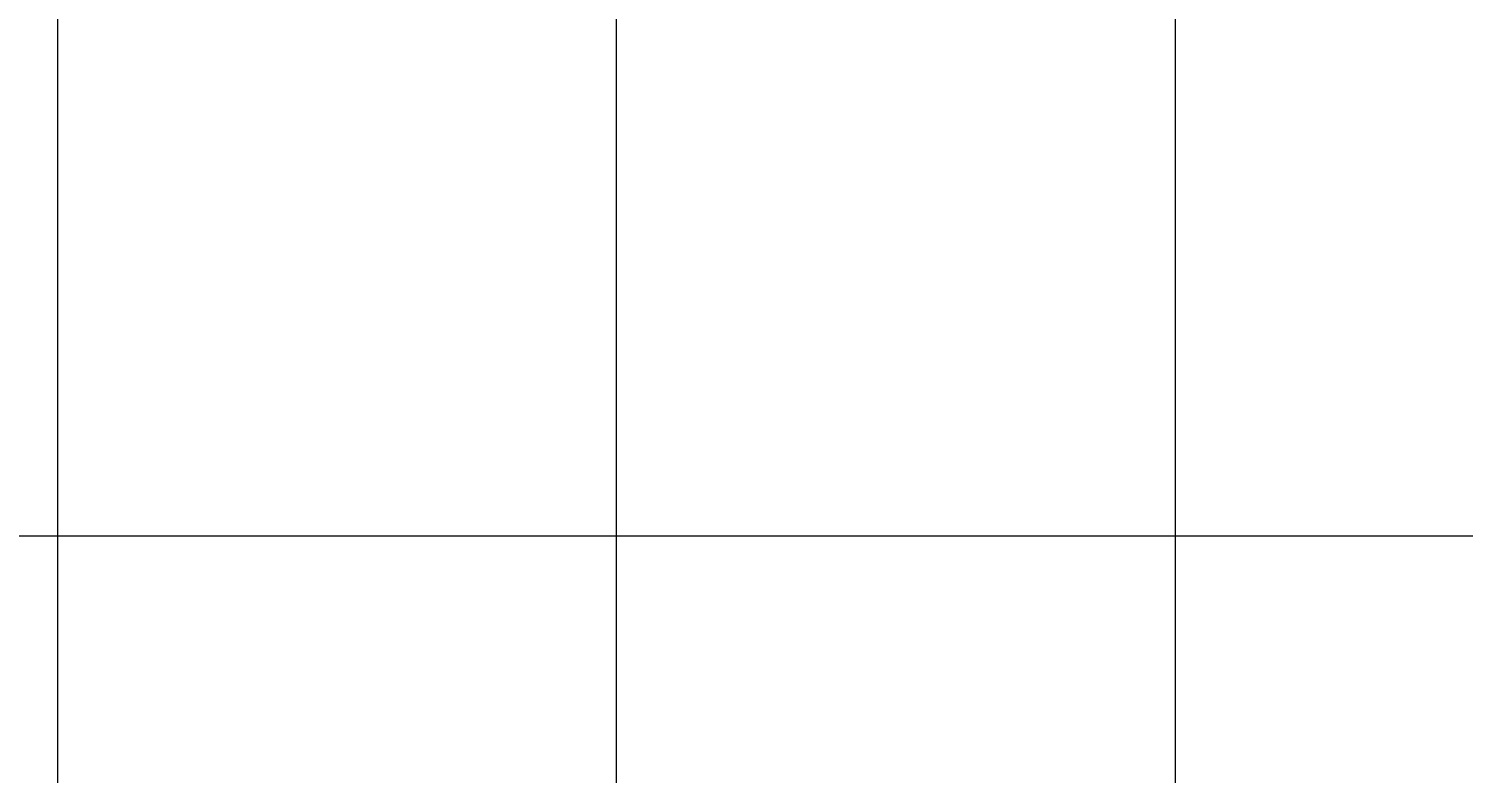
# Model space of a CAD drawing. Header units: millimetres. Extents: x 684983 to 685377, y 990360 to 990509.
# Drawn here: x 685053.91 to 685059.05, y 990449.19 to 990451.86 of the extents above; entities that cross this region are included whole.
import ezdxf

# ---------------------------------------------------------------- set-up
doc = ezdxf.new("R2010")
doc.units = ezdxf.units.MM
doc.header["$PDMODE"] = 35
doc.header["$PDSIZE"] = 0.2
doc.layers.add('dim', color=7, linetype='Continuous')
doc.layers.add('grid', color=8, linetype='Continuous', lineweight=9)
doc.styles.add('DIM', font='ARIALN.TTF', dxfattribs={"width": 0.8, "height": 1})
doc.dimstyles.get("Standard").update_dxf_attribs({"dimtxt": 1, "dimasz": 0.18, "dimexe": 0.18, "dimexo": 0.0625, "dimgap": 0.09, "dimtad": 0, "dimrnd": 0.05, "dimzin": 0, "dimdsep": 46, "dimtxsty": 'DIM', "dimcen": 0.09, "dimse1": 1, "dimse2": 1, "dimsd1": 1, "dimsd2": 1, "dimadec": 0, "dimazin": 0, "dimtfac": 1, "dimtix": 1, "dimtofl": 0, "dimtmove": 2, "dimatfit": 3, "dimfxl": 0, "dimtolj": 1, "dimtzin": 0, "dimarcsym": 0})

# ---------------------------------------------------------------- blocks, each defined once
blk = doc.blocks.new('*D28')
at = {"layer": 'Defpoints', "color": 0, "transparency": 16777216}
for p in [(685041.126, 990451.441), (685056.383, 990448.8322), (685056.142, 990447.83)]:
    blk.add_point(p, dxfattribs=at)
at = {"layer": 'dim', "color": 0, "transparency": 16777216, "insert": (685048.875, 990450.6377), "char_height": 1, "attachment_point": 5, "rotation": 346.4784, "style": 'DIM'}
blk.add_mtext('\\A1;15.45', dxfattribs=at)

msp = doc.modelspace()

# ---------------------------------------------------------------- linework, layer by layer
at = {"layer": 'grid'}
for p, q in [((685054.0136, 990509.1548), (685054.0136, 990370.8996)), ((685056.0136, 990509.1548), (685056.0136, 990370.8996)), ((685058.0136, 990509.1548), (685058.0136, 990370.8996)), ((685085.1957, 990450.0381), (684982.7636, 990450.0381))]:
    msp.add_line(p, q, dxfattribs=at)

# ---------------------------------------------------------------- dimensions: what is measured, and where the dimension line sits
at = {"layer": 'dim'}
dim = msp.add_aligned_dim(p1=(685041.126, 990451.441), p2=(685056.142, 990447.83), distance=1.0307, dimstyle='Standard', dxfattribs=at)
dim.commit()
dim.dimension.update_dxf_attribs({"geometry": '*D28', "text_midpoint": (685048.875, 990450.6377)})

doc.saveas('drawing.dxf')
